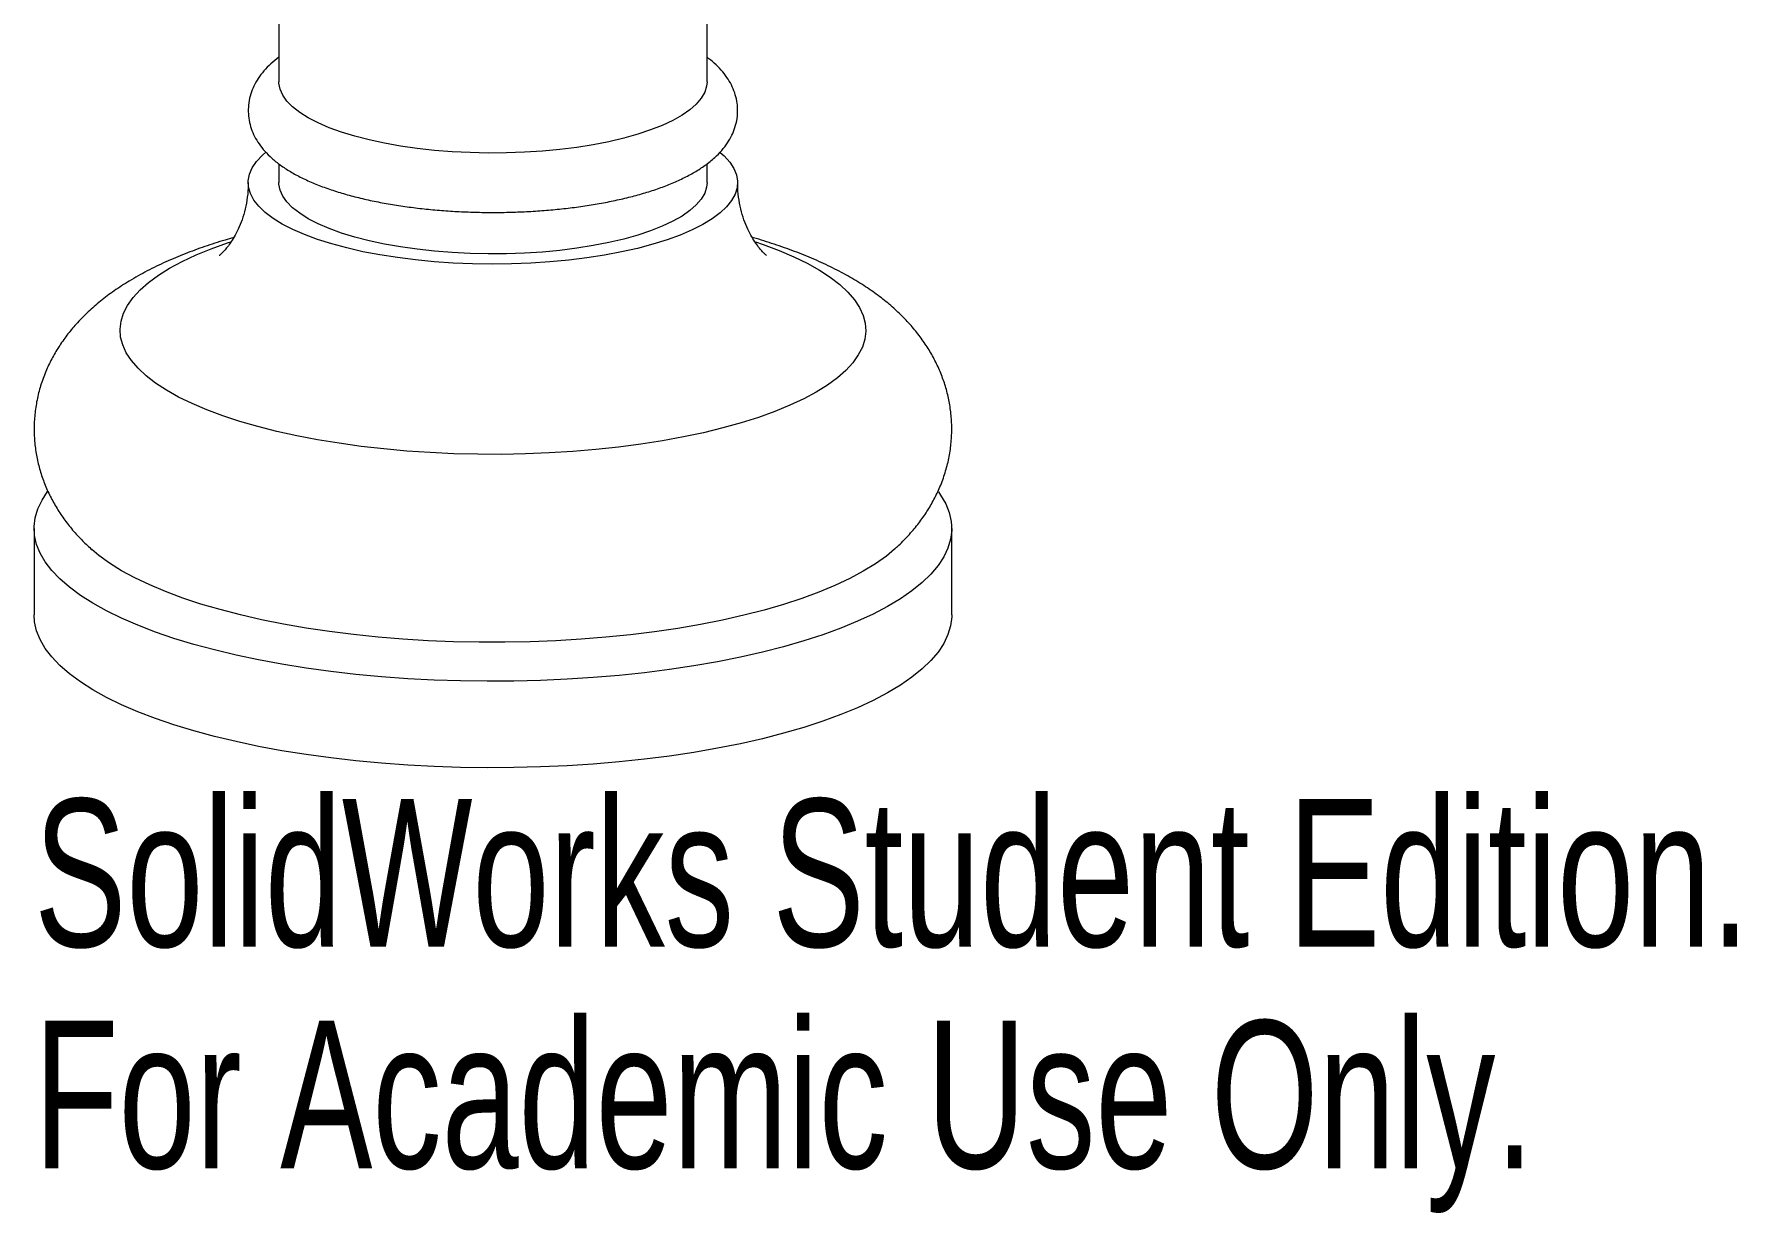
# Paper-space layout '_Dimetric' of a CAD drawing. Header units: millimetres. Extents: x -15 to 40.7, y -19.6 to 56.5.
# Drawn here: x -15 to 40.7, y -19.6 to 19 of the extents above; entities that cross this region are included whole.
import ezdxf

# ---------------------------------------------------------------- set-up
doc = ezdxf.new("R2010")
doc.units = ezdxf.units.MM
doc.styles.add('SLDTEXTSTYLE0', font='TXT', dxfattribs={"width": 0.7})

psp = doc.layouts.new('_Dimetric')

# ---------------------------------------------------------------- linework, layer by layer
at = {"color": 7, "linetype": 'Continuous', "lineweight": 15}
for p, q in [((-7, 22.519), (-7, 17.442)), ((7, 17.442), (7, 21.133)), ((-7, 14.757), (-7, 14.142)), ((7, 14.142), (7, 14.758)), ((-15, 2.828), (-15, 0)), ((15, 0), (15, 2.828))]:
    psp.add_line(p, q, dxfattribs=at)
at = {"color": 7, "linetype": 'Continuous', "lineweight": 15, "flags": 128}
for points in [[(7, 17.442), (6.986, 17.292), (6.922, 17.095), (6.809, 16.901), (6.647, 16.71), (6.437, 16.525), (6.181, 16.346), (5.88, 16.176), (5.536, 16.014), (5.153, 15.863), (4.733, 15.723), (4.278, 15.595), (3.793, 15.481), (3.28, 15.381), (2.744, 15.295), (2.188, 15.226), (1.616, 15.172), (1.033, 15.134), (0.442, 15.113), (-0.152, 15.109), (-0.745, 15.122), (-1.333, 15.151), (-1.911, 15.197), (-2.475, 15.259), (-3.021, 15.337), (-3.546, 15.43), (-4.045, 15.538), (-4.515, 15.659), (-4.952, 15.793), (-5.354, 15.939), (-5.717, 16.096), (-6.039, 16.262), (-6.317, 16.437), (-6.55, 16.619), (-6.736, 16.807), (-6.873, 17), (-6.961, 17.196), (-6.998, 17.394), (-7, 17.442)], [(7.431, 15.13), (7.556, 15.018), (7.741, 14.815), (7.877, 14.608), (7.963, 14.398), (7.999, 14.186), (7.984, 13.974), (7.919, 13.763), (7.803, 13.555), (7.639, 13.35), (7.426, 13.15), (7.166, 12.956), (6.86, 12.77), (6.512, 12.593), (6.122, 12.425), (5.693, 12.269), (5.229, 12.124), (4.731, 11.992), (4.204, 11.873), (3.65, 11.769), (3.073, 11.68), (2.476, 11.606), (1.864, 11.549), (1.24, 11.508), (0.608, 11.483), (-0.028, 11.475), (-0.663, 11.485), (-1.295, 11.511), (-1.918, 11.553), (-2.529, 11.612), (-3.124, 11.687), (-3.699, 11.778), (-4.251, 11.883), (-4.776, 12.003), (-5.271, 12.136), (-5.732, 12.282), (-6.157, 12.44), (-6.544, 12.608), (-6.889, 12.786), (-7.19, 12.973), (-7.446, 13.167), (-7.655, 13.367), (-7.815, 13.573), (-7.926, 13.781), (-7.987, 13.992), (-7.998, 14.204), (-7.958, 14.416), (-7.867, 14.626), (-7.727, 14.833), (-7.538, 15.035), (-7.427, 15.133)], [(7, 14.142), (6.986, 13.992), (6.922, 13.796), (6.809, 13.601), (6.647, 13.411), (6.437, 13.225), (6.181, 13.047), (5.88, 12.876), (5.536, 12.714), (5.153, 12.563), (4.733, 12.423), (4.278, 12.295), (3.793, 12.181), (3.28, 12.081), (2.744, 11.996), (2.188, 11.926), (1.616, 11.872), (1.033, 11.834), (0.442, 11.813), (-0.152, 11.809), (-0.745, 11.822), (-1.333, 11.851), (-1.911, 11.897), (-2.475, 11.96), (-3.021, 12.037), (-3.546, 12.13), (-4.045, 12.238), (-4.515, 12.359), (-4.952, 12.493), (-5.354, 12.639), (-5.717, 12.796), (-6.039, 12.962), (-6.317, 13.137), (-6.55, 13.319), (-6.736, 13.508), (-6.873, 13.7), (-6.961, 13.896), (-6.998, 14.094), (-7, 14.142)], [(14.561, 4.029), (14.637, 3.922), (14.803, 3.636), (14.919, 3.348), (14.984, 3.058), (14.999, 2.767), (14.963, 2.476), (14.876, 2.187), (14.739, 1.9), (14.552, 1.616), (14.316, 1.336), (14.031, 1.061), (13.699, 0.792), (13.321, 0.53), (12.897, 0.275), (12.43, 0.03), (11.921, -0.206), (11.371, -0.432), (10.783, -0.647), (10.159, -0.85), (9.5, -1.041), (8.809, -1.219), (8.088, -1.382), (7.34, -1.532), (6.567, -1.667), (5.771, -1.787), (4.957, -1.891), (4.125, -1.979), (3.279, -2.051), (2.423, -2.106), (1.558, -2.145), (0.688, -2.166), (-0.185, -2.171), (-1.056, -2.159), (-1.925, -2.13), (-2.786, -2.085), (-3.639, -2.022), (-4.478, -1.944), (-5.303, -1.849), (-6.11, -1.738), (-6.896, -1.612), (-7.659, -1.471), (-8.396, -1.315), (-9.105, -1.145), (-9.782, -0.962), (-10.427, -0.766), (-11.036, -0.558), (-11.608, -0.338), (-12.141, -0.108), (-12.633, 0.132), (-13.082, 0.382), (-13.486, 0.64), (-13.845, 0.905), (-14.157, 1.176), (-14.422, 1.453), (-14.637, 1.735), (-14.803, 2.021), (-14.919, 2.309), (-14.984, 2.599), (-14.999, 2.89), (-14.963, 3.181), (-14.876, 3.47), (-14.739, 3.757), (-14.558, 4.033)], [(13.127, 2.149), (12.861, 1.927), (12.507, 1.674), (12.108, 1.429), (11.666, 1.191), (11.182, 0.963), (10.659, 0.745), (10.097, 0.538), (9.499, 0.343), (8.866, 0.16), (8.203, -0.011), (7.509, -0.167), (6.789, -0.31), (6.045, -0.438), (5.279, -0.551), (4.494, -0.648), (3.693, -0.73), (2.879, -0.796), (2.054, -0.845), (1.222, -0.878), (0.386, -0.894), (-0.451, -0.893), (-1.287, -0.876), (-2.119, -0.842), (-2.943, -0.791), (-3.756, -0.724), (-4.556, -0.641), (-5.339, -0.543), (-6.104, -0.429), (-6.846, -0.299), (-7.564, -0.156), (-8.255, 0.002), (-8.917, 0.174), (-9.546, 0.358), (-10.142, 0.554), (-10.701, 0.762), (-11.221, 0.981), (-11.702, 1.209), (-12.141, 1.447), (-12.536, 1.693), (-12.886, 1.947), (-13.116, 2.139)], [(15, 0), (14.999, -0.062), (14.963, -0.352), (14.876, -0.642), (14.739, -0.929), (14.552, -1.213), (14.316, -1.493), (14.031, -1.768), (13.699, -2.037), (13.321, -2.299), (12.897, -2.553), (12.43, -2.799), (11.921, -3.035), (11.371, -3.261), (10.783, -3.476), (10.159, -3.679), (9.5, -3.869), (8.809, -4.047), (8.088, -4.211), (7.34, -4.361), (6.567, -4.495), (5.771, -4.615), (4.957, -4.719), (4.125, -4.807), (3.279, -4.879), (2.423, -4.934), (1.558, -4.973), (0.688, -4.995), (-0.185, -5), (-1.056, -4.988), (-1.925, -4.959), (-2.786, -4.913), (-3.639, -4.851), (-4.478, -4.772), (-5.303, -4.677), (-6.11, -4.566), (-6.896, -4.44), (-7.659, -4.299), (-8.396, -4.143), (-9.105, -3.974), (-9.782, -3.79), (-10.427, -3.594), (-11.036, -3.386), (-11.608, -3.167), (-12.141, -2.936), (-12.633, -2.696), (-13.082, -2.447), (-13.486, -2.189), (-13.845, -1.924), (-14.157, -1.652), (-14.422, -1.375), (-14.637, -1.093), (-14.803, -0.808), (-14.919, -0.519), (-14.984, -0.229), (-15, 0)]]:
    psp.add_lwpolyline(points, dxfattribs=at)
at = {"color": 8, "linetype": 'Continuous', "lineweight": 15, "flags": 128}
psp.add_lwpolyline([(8.582, 12.202), (8.831, 12.117), (9.352, 11.923), (9.833, 11.717), (10.275, 11.503), (10.674, 11.279), (11.03, 11.047), (11.34, 10.807), (11.603, 10.562), (11.819, 10.312), (11.986, 10.057), (12.104, 9.8), (12.172, 9.54), (12.191, 9.28), (12.159, 9.02), (12.077, 8.761), (11.945, 8.504), (11.765, 8.25), (11.536, 8.001), (11.26, 7.758), (10.937, 7.52), (10.57, 7.291), (10.159, 7.069), (9.706, 6.857), (9.213, 6.654), (8.683, 6.463), (8.117, 6.283), (7.517, 6.116), (6.887, 5.962), (6.228, 5.822), (5.544, 5.696), (4.837, 5.585), (4.11, 5.49), (3.366, 5.41), (2.609, 5.346), (1.84, 5.298), (1.065, 5.267), (0.284, 5.253), (-0.497, 5.255), (-1.277, 5.274), (-2.051, 5.31), (-2.817, 5.362), (-3.571, 5.43), (-4.31, 5.514), (-5.032, 5.614), (-5.733, 5.729), (-6.411, 5.859), (-7.062, 6.003), (-7.684, 6.161), (-8.275, 6.331), (-8.831, 6.514), (-9.352, 6.708), (-9.833, 6.914), (-10.275, 7.128), (-10.674, 7.352), (-11.03, 7.584), (-11.34, 7.824), (-11.603, 8.069), (-11.819, 8.319), (-11.986, 8.574), (-12.104, 8.831), (-12.172, 9.091), (-12.191, 9.351), (-12.159, 9.611), (-12.077, 9.87), (-11.945, 10.127), (-11.765, 10.381), (-11.536, 10.63), (-11.26, 10.873), (-10.937, 11.111), (-10.57, 11.34), (-10.159, 11.562), (-9.706, 11.774), (-9.213, 11.977), (-8.683, 12.168), (-8.572, 12.205)], dxfattribs=at)
at = {"color": 7, "linetype": 'Continuous', "lineweight": 15}
for points, knots in [([(-7, 18.24), (-7.088, 18.172), (-7.265, 18.035), (-7.486, 17.804), (-7.673, 17.561), (-7.817, 17.309), (-7.924, 17.041), (-7.989, 16.757), (-8.007, 16.464), (-7.979, 16.18), (-7.907, 15.907), (-7.796, 15.647), (-7.646, 15.399), (-7.457, 15.161), (-7.226, 14.931), (-6.949, 14.709), (-6.623, 14.496), (-6.254, 14.296), (-5.847, 14.112), (-5.41, 13.946), (-4.947, 13.796), (-4.46, 13.663), (-3.952, 13.546), (-3.425, 13.445), (-2.881, 13.359), (-2.323, 13.289), (-1.753, 13.234), (-1.174, 13.195), (-0.589, 13.171), (-0.001, 13.163), (0.587, 13.171), (1.171, 13.195), (1.749, 13.234), (2.318, 13.288), (2.874, 13.358), (3.415, 13.443), (3.939, 13.544), (4.443, 13.659), (4.925, 13.79), (5.382, 13.936), (5.815, 14.099), (6.221, 14.28), (6.599, 14.481), (6.945, 14.705), (7.24, 14.942), (7.481, 15.187), (7.668, 15.431), (7.813, 15.682), (7.922, 15.95), (7.988, 16.234), (8.008, 16.527), (7.98, 16.812), (7.909, 17.085), (7.799, 17.345), (7.65, 17.594), (7.462, 17.831), (7.247, 18.05), (7.08, 18.18), (7, 18.241)], [0, 0, 0, 0, 0.01744, 0.035117, 0.051525, 0.066882, 0.081488, 0.097177, 0.112214, 0.126902, 0.14151, 0.156327, 0.171686, 0.187919, 0.205325, 0.224053, 0.243932, 0.264463, 0.285057, 0.305422, 0.325519, 0.345377, 0.365041, 0.384551, 0.403943, 0.423244, 0.442479, 0.461664, 0.480818, 0.499952, 0.519082, 0.538217, 0.557367, 0.576547, 0.595772, 0.615058, 0.634427, 0.653903, 0.673518, 0.693312, 0.713333, 0.733635, 0.754268, 0.775227, 0.796268, 0.813981, 0.830423, 0.845806, 0.860428, 0.876139, 0.891189, 0.905882, 0.920489, 0.935297, 0.950638, 0.966846, 0.98422, 1, 1, 1, 1]), ([(-8.005, 14.142), (-8.004, 14.084), (-8, 13.89), (-8.039, 13.566), (-8.117, 13.187), (-8.228, 12.846), (-8.356, 12.552), (-8.49, 12.308), (-8.619, 12.115), (-8.735, 11.967), (-8.831, 11.862), (-8.901, 11.794), (-8.943, 11.759), (-8.946, 11.757), (-8.947, 11.756)], [0, 0, 0, 0, 0.043937, 0.147855, 0.249496, 0.347839, 0.442175, 0.53221, 0.618163, 0.700697, 0.780733, 0.859281, 0.937325, 1, 1, 1, 1]), ([(8.945, 11.758), (8.945, 11.757), (8.948, 11.756), (8.91, 11.786), (8.841, 11.851), (8.743, 11.958), (8.625, 12.107), (8.493, 12.303), (8.358, 12.549), (8.229, 12.844), (8.117, 13.186), (8.039, 13.566), (8, 13.891), (8.004, 14.085), (8.005, 14.142)], [0, 0, 0, 0, 0.044652, 0.127413, 0.210115, 0.293502, 0.378441, 0.465909, 0.556753, 0.651506, 0.750182, 0.852137, 0.956143, 1, 1, 1, 1]), ([(-8.474, 12.345), (-8.569, 12.319), (-8.895, 12.227), (-9.427, 12.051), (-10.073, 11.815), (-10.7, 11.55), (-11.309, 11.256), (-11.872, 10.94), (-12.381, 10.61), (-12.828, 10.275), (-13.228, 9.929), (-13.582, 9.571), (-13.894, 9.203), (-14.166, 8.823), (-14.401, 8.43), (-14.606, 8.01), (-14.774, 7.564), (-14.9, 7.094), (-14.977, 6.621), (-15.007, 6.149), (-14.991, 5.683), (-14.93, 5.225), (-14.827, 4.778), (-14.684, 4.345), (-14.502, 3.927), (-14.284, 3.526), (-14.03, 3.14), (-13.739, 2.769), (-13.43, 2.429), (-13.208, 2.227), (-13.103, 2.131)], [0, 0, 0, 0, 0.018867, 0.064425, 0.110805, 0.158118, 0.206398, 0.255452, 0.299241, 0.340763, 0.379817, 0.416607, 0.451494, 0.484855, 0.517025, 0.548288, 0.582202, 0.615198, 0.647428, 0.679094, 0.710381, 0.741442, 0.772421, 0.803503, 0.83489, 0.866811, 0.899527, 0.933346, 0.968619, 1, 1, 1, 1]), ([(13.122, 2.149), (13.155, 2.178), (13.314, 2.314), (13.572, 2.581), (13.886, 2.948), (14.16, 3.328), (14.395, 3.721), (14.601, 4.14), (14.77, 4.586), (14.897, 5.056), (14.976, 5.529), (15.007, 6), (14.992, 6.467), (14.932, 6.926), (14.83, 7.373), (14.688, 7.806), (14.507, 8.224), (14.29, 8.626), (14.036, 9.012), (13.747, 9.384), (13.42, 9.741), (13.052, 10.087), (12.64, 10.422), (12.179, 10.747), (11.667, 11.06), (11.105, 11.359), (10.5, 11.638), (9.864, 11.896), (9.201, 12.127), (8.737, 12.277), (8.487, 12.344), (8.473, 12.348)], [0, 0, 0, 0, 0.009771, 0.046677, 0.081668, 0.115119, 0.147369, 0.178704, 0.212701, 0.245772, 0.27807, 0.309799, 0.341144, 0.37226, 0.403289, 0.434417, 0.465845, 0.497802, 0.530548, 0.564391, 0.599682, 0.63681, 0.676161, 0.718021, 0.762398, 0.80883, 0.856408, 0.904009, 0.951006, 0.997233, 1, 1, 1, 1])]:
    psp.add_open_spline(points, degree=3, knots=knots, dxfattribs=at)

# ---------------------------------------------------------------- texts
at = {"color": 7, "linetype": 'Continuous', "char_height": 4.83362, "attachment_point": 1, "style": 'SLDTEXTSTYLE0'}
for s, insert in [('SolidWorks Student Edition.', (-15, -6.019)), ('For Academic Use Only.', (-15, -13.27))]:
    psp.add_mtext(s, dxfattribs=dict(at, insert=insert))

doc.saveas('drawing.dxf')
